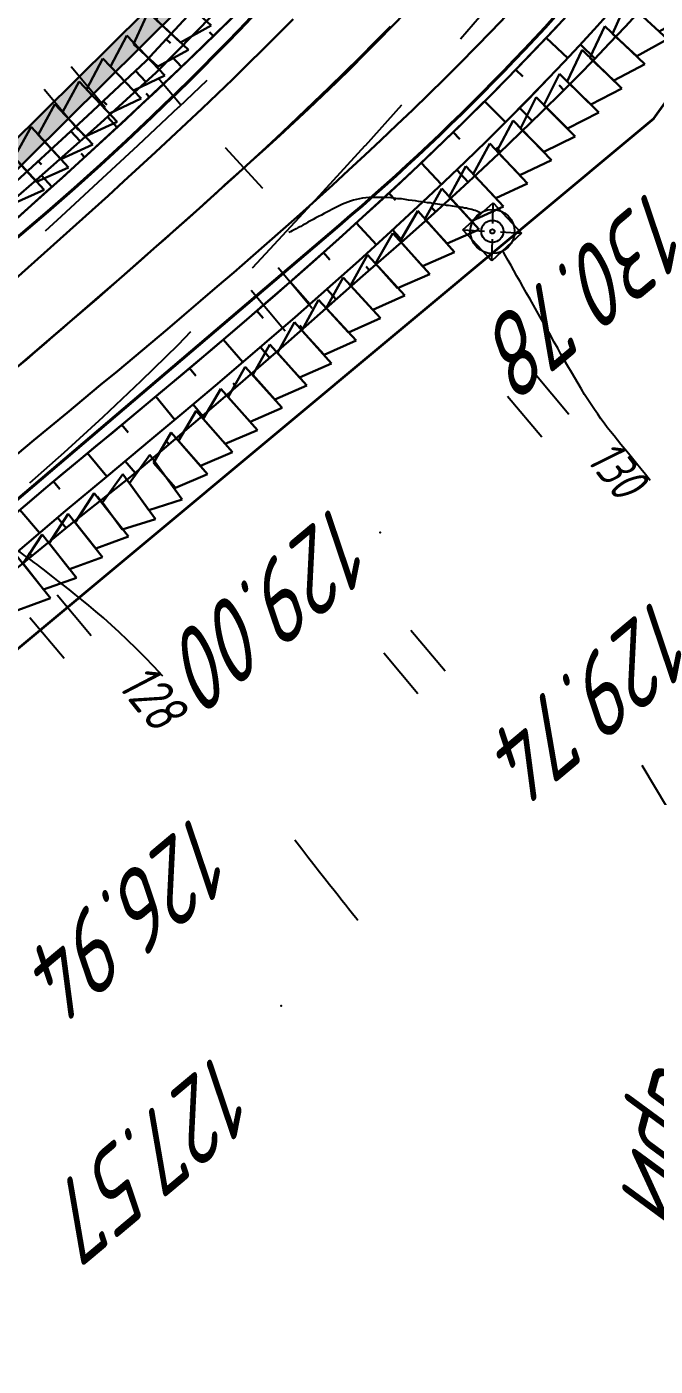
# Model space of a CAD drawing. Header units: millimetres. Extents: x -698 to 8131, y -704 to 4503.
# Drawn here: x 7952.9 to 7981.3, y -456.7 to -396.1 of the extents above; entities that cross this region are included whole.
import ezdxf

# ---------------------------------------------------------------- set-up
doc = ezdxf.new("R2010")
doc.units = ezdxf.units.MM
doc.linetypes.add('CONTI', pattern=[0])
for name, color, linetype, lineweight in [('10', 1, 'Continuous', 35), ('КОПИЯ_ОСЬ_13_ОТКОСЫ', 7, 'Continuous', 30), ('КОПИЯ_ОСЬ_ОТКОСЫ', 7, 'Continuous', 30), ('Огражд-перила', 1, 'ограждение2', 40), ('ОСЬ_ВЕРХ_ПОКРЫТИЯ_ГРАНИЦЫ_ПОЛОС', 7, 'Continuous', 30), ('ОСЬ_ВЕРХ_ПОКРЫТИЯ_ОСЬ', 1, 'Continuous', 30), ('Тротуар', 40, 'Continuous', 35)]:
    doc.layers.add(name, color=color, linetype=linetype, lineweight=lineweight)
for name, color, linetype in [('GOR_BDEFAULT', 212, 'CONTI'), ('PI_OTDEFAULT', 172, 'CONTI'), ('PI_TTDEFAULT', 5, 'CONTI'), ('PLN_O', 7, 'CONTI'), ('SIT_LDEFAULT', 7, 'CONTI'), ('USLZNDEFAULT', 7, 'CONTI'), ('канава', 7, 'Continuous'), ('ОСЬ_ВЕРХ_ПОКРЫТИЯ_ПИКЕТЫ', 1, 'Continuous'), ('разметка', 7, 'Continuous')]:
    doc.layers.add(name, color=color, linetype=linetype)
doc.layers.get('КОПИЯ_ОСЬ_ОТКОСЫ').off()
doc.styles.add('eskd', font='isocpeui.ttf', dxfattribs={"width": 1.2})
doc.styles.add('SHRFT', font='isocpeui.ttf', dxfattribs={"width": 3.5})
doc.linetypes.add('ограждение2', pattern='A,0.25,-0.1,[132,ltypeshp.shx,S=0.1,R=0,X=-0.1,Y=0],-0.1,1', length=1.45)

# ---------------------------------------------------------------- blocks, each defined once
blk = doc.blocks.new('BL_2011')
at = {"color": 0}
for p, q in [((0, 0), (0, 2.4)), ((1.6, 0), (1.6, 2.4))]:
    blk.add_line(p, q, dxfattribs=at)
blk = doc.blocks.new('BL_22')
at = {"color": 0}
for radius in [1, 0.5, 0.1]:
    blk.add_circle((0, 0), radius, dxfattribs=at)
blk = doc.blocks.new('6')
at = {"layer": 'канава', "color": 5, "linetype": 'Continuous', "lineweight": 30}
for p, q in [((-1.5, -1.25), (-1.5, 1.25)), ((0, 0.75), (-1.5, 1.25)), ((0, 0.75), (0, -0.75)), ((0, -0.75), (-1.5, -1.25))]:
    blk.add_line(p, q, dxfattribs=at)
blk = doc.blocks.new('*U54')
at = {"layer": 'КОПИЯ_ОСЬ_13_ОТКОСЫ'}
for points in [[(266.245, -653.094), (265.568, -653.84), (264.885, -654.58), (264.196, -655.315), (263.501, -656.045), (262.573, -657.002), (261.635, -657.951), (260.689, -658.89), (259.742, -659.815), (258.786, -660.732), (257.824, -661.641), (256.378, -662.982), (254.919, -664.309), (252.041, -666.856), (249.167, -669.33), (248.447, -669.941), (247.007, -671.155), (245.567, -672.36), (243.51, -674.071), (241.658, -675.606), (193.135, -717.03), (162.644, -742.92)], [(267.656, -652.968), (266.96, -653.719), (266.263, -654.458), (265.561, -655.191), (264.853, -655.919), (264.139, -656.64), (263.186, -657.586), (262.225, -658.522), (261.255, -659.449), (260.284, -660.36), (259.307, -661.263), (258.322, -662.158), (256.844, -663.475), (255.353, -664.778), (254.607, -665.421), (251.75, -667.958), (248.881, -670.44), (247.446, -671.663), (246.011, -672.877), (244.579, -674.083), (242.063, -676.08), (239.119, -678.485)], [(265.599, -655.152), (264.942, -654.519)], [(264.198, -656.58), (263.983, -656.366)], [(262.776, -657.987), (262.193, -657.389)], [(261.335, -659.373), (261.143, -659.171)], [(259.874, -660.74), (259.36, -660.184)], [(258.398, -662.089), (258.228, -661.901)], [(256.906, -663.421), (256.456, -662.911)], [(255.4, -664.737), (255.252, -664.566)], [(253.894, -666.054), (253.478, -665.585)], [(252.399, -667.382), (252.26, -667.225)], [(250.894, -668.699), (250.47, -668.209)], [(249.381, -670.007), (249.24, -669.844)], [(247.862, -671.308), (247.429, -670.8)], [(246.337, -672.602), (246.193, -672.432)], [(244.807, -673.891), (244.362, -673.362)], [(243.246, -675.141), (243.103, -674.96)], [(241.684, -676.39), (241.296, -675.914)], [(240.135, -677.655), (240.006, -677.497)]]:
    blk.add_lwpolyline(points, dxfattribs=at)
blk = doc.blocks.new('*U57')
at = {"layer": 'КОПИЯ_ОСЬ_13_ОТКОСЫ'}
for points in [[(279.252, -662.167), (276.655, -664.8), (273.974, -667.243), (271.244, -669.667), (269.864, -670.874), (268.476, -672.08), (266.476, -673.805), (264.66, -675.367), (215.653, -716.223), (165.16, -759.961)], [(278.076, -662.264), (276.186, -664.29), (273.552, -666.77), (270.867, -669.234), (269.508, -670.462), (268.14, -671.689), (266.764, -672.917), (264.343, -674.995), (261.433, -677.44), (246.075, -690.252), (230.647, -702.983), (215.275, -715.78), (199.992, -728.682)], [(277.114, -663.295), (277.307, -663.475)], [(275.721, -664.728), (276.189, -665.225)], [(274.265, -666.099), (274.421, -666.265)], [(272.8, -667.461), (273.217, -667.915)], [(271.326, -668.813), (271.465, -668.964)]]:
    blk.add_lwpolyline(points, dxfattribs=at)

msp = doc.modelspace()

# ---------------------------------------------------------------- hatches: boundary and pattern name
at = {"layer": 'Тротуар', "lineweight": 30, "ltscale": 7}
msp.add_hatch(color=256, dxfattribs=at).paths.add_polyline_path([(7979.639, -298.1), (7978.665, -298.325), (7983.589, -319.711), (7984.984, -331.282), (7984.279, -348.877), (7979.817, -365.583), (7965.964, -387.707), (7950.598, -402.987), (7894.383, -450.604), (7843.734, -494.517), (7844.701, -495.003), (7895.033, -451.364), (7951.274, -403.724), (7966.675, -388.456), (7980.744, -365.987), (7985.295, -348.95), (7985.986, -331.241), (7984.576, -319.538)])

# ---------------------------------------------------------------- linework, layer by layer
at = {"layer": '10'}
for points in [[(7777.275, -561.382), (7779.235, -563.922), (7804.995, -544.202), (7801.735, -540.062), (7827.925, -519.342), (7830.075, -522.142), (7880.365, -480.112), (7888.765, -477.362), (7981.265, -400.242), (7996.105, -379.532), (8005.275, -357.472), (8007.615, -334.042), (8006.055, -312.952), (7993.635, -264.502)], [(7801.735, -540.062), (7827.925, -519.342), (7830.075, -522.142), (7880.365, -480.112), (7888.765, -477.362), (7981.265, -400.242), (7996.105, -379.532), (8005.275, -357.472), (8007.615, -334.042), (8006.055, -312.952)]]:
    msp.add_lwpolyline(points, dxfattribs=at)
at = {"layer": 'GOR_BDEFAULT', "color": 212, "flags": 128}
for points, elevation in [([(7959.859, -399.62), (7959.819, -399.56), (7958.849, -398.41)], 130), ([(7973.449, -404.55), (7973.439, -404.53), (7973.389, -404.49), (7973.319, -404.46), (7973.259, -404.43), (7973.189, -404.4), (7973.119, -404.38), (7973.039, -404.36), (7972.959, -404.34), (7972.879, -404.32), (7972.799, -404.3), (7972.709, -404.29), (7972.619, -404.27), (7972.539, -404.26), (7972.449, -404.24), (7972.349, -404.23), (7972.259, -404.22), (7972.169, -404.21), (7972.079, -404.19), (7971.979, -404.18), (7971.889, -404.17), (7971.789, -404.15), (7971.689, -404.14), (7971.589, -404.13), (7971.489, -404.11), (7971.379, -404.1), (7971.259, -404.08), (7971.149, -404.06), (7971.029, -404.05), (7970.899, -404.03), (7970.769, -404.01), (7970.629, -403.99), (7970.489, -403.97), (7970.339, -403.95), (7970.179, -403.93), (7970.019, -403.9), (7969.859, -403.88), (7969.699, -403.87), (7969.529, -403.85), (7969.369, -403.83), (7969.199, -403.82), (7969.029, -403.81), (7968.869, -403.81), (7968.709, -403.81), (7968.549, -403.81), (7968.389, -403.82), (7968.239, -403.83), (7968.099, -403.85), (7967.959, -403.87), (7967.819, -403.9), (7967.689, -403.94), (7967.559, -403.98), (7967.429, -404.02), (7967.309, -404.07), (7967.189, -404.12), (7967.069, -404.17), (7966.949, -404.23), (7966.829, -404.29), (7966.709, -404.35), (7966.599, -404.41), (7966.479, -404.48), (7966.359, -404.54), (7966.239, -404.61), (7966.109, -404.67), (7965.989, -404.74), (7965.869, -404.81), (7965.749, -404.87), (7965.629, -404.93), (7965.519, -405), (7965.399, -405.06), (7965.299, -405.12), (7965.189, -405.17), (7965.089, -405.23), (7964.999, -405.28), (7964.909, -405.32), (7964.839, -405.36), (7964.759, -405.4)], 130), ([(7981.099, -416.61), (7980.889, -416.34), (7980.679, -416.09), (7980.489, -415.85), (7980.299, -415.62), (7980.119, -415.4), (7979.949, -415.19), (7979.779, -414.99), (7979.619, -414.79), (7979.469, -414.6), (7979.309, -414.4), (7979.159, -414.21), (7979.019, -414.02), (7978.869, -413.82), (7978.729, -413.61), (7978.579, -413.4), (7978.439, -413.18), (7978.289, -412.95), (7978.139, -412.72), (7977.989, -412.48), (7977.839, -412.23), (7977.689, -411.97), (7977.539, -411.71), (7977.379, -411.45), (7977.229, -411.18), (7977.069, -410.9), (7976.919, -410.63), (7976.759, -410.35), (7976.609, -410.07), (7976.449, -409.79), (7976.289, -409.51), (7976.129, -409.23), (7975.979, -408.96), (7975.819, -408.68), (7975.669, -408.41), (7975.509, -408.14), (7975.359, -407.87), (7975.219, -407.62), (7975.079, -407.37), (7974.939, -407.12), (7974.809, -406.89), (7974.679, -406.66), (7974.559, -406.45), (7974.449, -406.25), (7974.439, -406.22)], 130), ([(7959.069, -425.46), (7958.659, -425.02), (7958.259, -424.6), (7957.859, -424.21), (7957.469, -423.83), (7957.099, -423.48), (7956.739, -423.15), (7956.379, -422.83), (7956.039, -422.54), (7955.719, -422.26), (7955.409, -422.01), (7955.109, -421.77), (7954.829, -421.54), (7954.569, -421.34), (7954.319, -421.15), (7954.099, -420.97), (7953.889, -420.81), (7953.709, -420.67), (7953.539, -420.54), (7953.379, -420.42), (7953.249, -420.32), (7953.119, -420.22), (7953.009, -420.14), (7952.909, -420.07), (7952.819, -420), (7952.739, -419.95), (7952.669, -419.9), (7952.609, -419.86), (7952.549, -419.83), (7952.489, -419.8), (7952.439, -419.78), (7951.809, -419.8), (7951.049, -420.05), (7950.979, -420.07), (7950.899, -420.1), (7950.819, -420.12), (7950.729, -420.15), (7950.639, -420.18), (7950.549, -420.21), (7950.459, -420.24), (7950.369, -420.27), (7950.269, -420.3), (7950.169, -420.33), (7950.069, -420.36), (7949.979, -420.39), (7949.879, -420.42), (7949.779, -420.46), (7949.679, -420.49), (7949.579, -420.52), (7949.479, -420.55), (7949.389, -420.58), (7949.299, -420.6), (7949.199, -420.63), (7949.119, -420.66), (7949.029, -420.68), (7948.949, -420.71), (7948.869, -420.73), (7948.789, -420.75), (7948.719, -420.77), (7948.659, -420.79), (7948.599, -420.81), (7948.539, -420.83), (7948.489, -420.84)], 128), ([(7967.889, -436.52), (7967.799, -436.4), (7967.699, -436.28), (7967.579, -436.14), (7967.459, -435.98), (7967.319, -435.8), (7967.159, -435.61), (7966.989, -435.39), (7966.809, -435.16), (7966.599, -434.9), (7966.389, -434.63), (7966.149, -434.33), (7965.899, -434), (7965.629, -433.65), (7965.349, -433.28), (7965.039, -432.88)], 128)]:
    msp.add_lwpolyline(points, dxfattribs=dict(at, elevation=elevation))
at = {"layer": 'PI_TTDEFAULT', "color": 5}
for p in [(7968.899, -418.96, 128.998), (7964.419, -440.38, 127.572)]:
    msp.add_point(p, dxfattribs=at)
at = {"layer": 'SIT_LDEFAULT', "color": 7}
for p, q in [((7972.529, -396.64), (7973.389, -395.65)), ((7961.059, -398.52), (7959.779, -399.74)), ((7959.769, -399.73), (7957.929, -401.46)), ((7968.229, -401.46), (7969.879, -399.63)), ((7957.929, -401.46), (7956.129, -403.14)), ((7965.979, -403.91), (7968.219, -401.46)), ((7956.129, -403.14), (7954.469, -404.67)), ((7963.729, -406.34), (7965.979, -403.91)), ((7972.629, -405.27), (7974.009, -404.06)), ((7973.989, -404.99), (7974.009, -404.06)), ((7974.009, -404.06), (7975.289, -405.42)), ((7954.469, -404.67), (7953.739, -405.34)), ((7972.629, -405.27), (7973.609, -405.33)), ((7973.949, -406.68), (7972.629, -405.27)), ((7975.289, -405.42), (7973.949, -406.68)), ((7973.949, -406.68), (7973.979, -405.7)), ((7974.329, -405.37), (7975.289, -405.42)), ((7963.119, -406.99), (7963.729, -406.34)), ((7959.769, -410.46), (7960.329, -409.88)), ((7958.089, -412.1), (7959.769, -410.46)), ((7956.369, -413.73), (7958.089, -412.1)), ((7954.609, -415.34), (7956.369, -413.73)), ((7953.059, -416.72), (7954.609, -415.34)), ((7980.729, -429.49), (7981.879, -431.44))]:
    msp.add_line(p, q, dxfattribs=at)
at = {"layer": 'КОПИЯ_ОСЬ_13_ОТКОСЫ'}
for points in [[(7961.36, -395.521), (7958.763, -398.155), (7956.082, -400.598), (7953.352, -403.021), (7951.972, -404.228), (7950.584, -405.434), (7948.585, -407.159), (7946.768, -408.721), (7897.761, -449.578), (7847.268, -493.316)], [(7962.504, -395.382), (7959.852, -397.967), (7957.189, -400.471), (7954.493, -402.936), (7953.812, -403.549), (7952.444, -404.775), (7951.068, -405.998), (7949.088, -407.749), (7947.289, -409.332), (7847.91, -494.068)], [(7979.249, -395.468), (7978.572, -396.215), (7977.89, -396.955), (7977.2, -397.69), (7976.506, -398.419), (7975.577, -399.377), (7974.64, -400.325), (7973.694, -401.265), (7972.746, -402.19), (7971.791, -403.107), (7970.828, -404.016), (7969.383, -405.357), (7967.924, -406.683), (7965.046, -409.231), (7962.172, -411.705), (7961.451, -412.316), (7960.012, -413.53), (7958.571, -414.735), (7956.515, -416.446), (7954.662, -417.98), (7906.14, -459.405), (7875.649, -485.294)], [(7976.902, -396.062), (7976.219, -396.788), (7975.53, -397.509), (7974.61, -398.456), (7973.681, -399.395), (7972.742, -400.325), (7971.801, -401.241), (7970.853, -402.149), (7969.898, -403.05), (7967.009, -405.696), (7964.145, -408.226), (7961.279, -410.686), (7960.562, -411.295), (7959.124, -412.504), (7957.687, -413.704), (7955.63, -415.41), (7953.777, -416.942), (7854.399, -501.677)], [(7961.348, -396.508), (7961.177, -396.332)], [(7976.404, -396.592), (7977.374, -397.506)], [(7959.917, -397.904), (7959.466, -397.442)], [(7975.021, -398.036), (7975.339, -398.345)], [(7958.461, -399.275), (7958.313, -399.118)], [(7973.615, -399.46), (7974.561, -400.405)], [(7957.002, -400.643), (7956.561, -400.161)], [(7972.191, -400.863), (7972.501, -401.182)], [(7955.525, -401.992), (7955.379, -401.831)], [(7954.047, -403.339), (7953.579, -402.82)], [(7970.748, -402.248), (7971.671, -403.221)], [(7969.284, -403.611), (7969.586, -403.941)], [(7967.81, -404.962), (7968.724, -405.96)], [(7966.324, -406.301), (7966.622, -406.639)], [(7964.825, -407.625), (7965.718, -408.636)], [(7963.317, -408.938), (7963.61, -409.279)], [(7961.799, -410.24), (7962.681, -411.267)], [(7960.275, -411.536), (7960.566, -411.881)], [(7958.743, -412.821), (7959.613, -413.863)], [(7957.206, -414.102), (7957.495, -414.45)], [(7955.667, -415.379), (7956.537, -416.427)], [(7954.126, -416.653), (7954.415, -417.003)], [(7952.6, -417.946), (7953.485, -418.985)]]:
    msp.add_lwpolyline(points, dxfattribs=at)
at = {"layer": 'Огражд-перила', "ltscale": 7}
for points in [[(7881.136, 29.571), (7889.948, 4.19), (7913.256, -61.731), (7925.12, -95.22), (7937.408, -132.073), (7946.537, -161.278), (7955.856, -192.011), (7965.009, -223.892), (7972.59, -252.107), (7978.544, -275.139), (7983.125, -293.303, -0.012488), (7988.401, -318.577, -0.040689), (7989.791, -335.391, -0.039762), (7988.26, -351.613, -0.056014), (7982.03, -370.267, -0.095933), (7948.961, -408.5), (7922.95, -430.67), (7891.218, -457.71), (7857.753, -486.276), (7849.63, -493.217, -0.45951), (7841.641, -492.508, -1.674407)], [(7798.485, -548.992), (7834.793, -517.912), (7871.794, -486.263), (7884.846, -475.113), (7899.267, -462.818), (7917.674, -447.136), (7946.85, -422.271), (7967.041, -405.078, 0.05108), (7982.068, -389.374, 0.079886), (7995.072, -365.674, 0.04301), (7998.693, -351.865, -0.532002), (8006.062, -347.552), (8006.062, -347.552)]]:
    msp.add_lwpolyline(points, format="xyb", dxfattribs=at)
at = {"layer": 'ОСЬ_ВЕРХ_ПОКРЫТИЯ_ГРАНИЦЫ_ПОЛОС'}
for points in [[(7977.482, -395.435), (7976.785, -396.186), (7976.084, -396.93), (7975.378, -397.668), (7974.667, -398.399), (7973.951, -399.123), (7973.232, -399.841), (7972.509, -400.553), (7971.782, -401.259), (7971.052, -401.96), (7970.318, -402.655), (7969.582, -403.344), (7968.843, -404.029), (7968.101, -404.708), (7967.357, -405.383), (7966.611, -406.053), (7965.862, -406.719), (7965.113, -407.38), (7964.361, -408.038), (7963.608, -408.691), (7962.854, -409.342), (7962.099, -409.988), (7961.343, -410.632), (7960.587, -411.273), (7959.83, -411.911), (7959.073, -412.546), (7958.315, -413.18), (7957.558, -413.811), (7956.801, -414.44), (7956.044, -415.067), (7955.287, -415.693), (7954.532, -416.318), (7953.777, -416.942), (7953.018, -417.588), (7952.26, -418.235)], [(7974.614, -395.574), (7973.918, -396.3), (7973.217, -397.02), (7972.512, -397.734), (7971.803, -398.442), (7971.089, -399.145), (7970.372, -399.842), (7969.65, -400.533), (7968.925, -401.22), (7968.197, -401.901), (7967.466, -402.578), (7966.732, -403.25), (7965.995, -403.918), (7965.255, -404.582), (7964.514, -405.242), (7963.77, -405.898), (7963.024, -406.55), (7962.277, -407.199), (7961.528, -407.845), (7960.777, -408.488), (7960.026, -409.128), (7959.273, -409.765), (7958.519, -410.4), (7957.765, -411.033), (7957.01, -411.664), (7956.255, -412.293), (7955.5, -412.921), (7954.744, -413.547), (7953.989, -414.172), (7953.234, -414.796), (7952.479, -415.42)], [(7964.955, -395.753), (7964.28, -396.434), (7963.6, -397.111), (7962.916, -397.785), (7962.228, -398.456), (7961.535, -399.124), (7960.839, -399.789), (7960.139, -400.452), (7959.435, -401.113), (7958.728, -401.771), (7958.018, -402.427), (7957.305, -403.082), (7956.59, -403.734), (7955.871, -404.386), (7955.151, -405.035), (7954.428, -405.684), (7953.703, -406.332), (7952.976, -406.979), (7952.248, -407.625)], [(7952.248, -407.625), (7952.976, -406.979), (7953.703, -406.332), (7954.428, -405.684), (7955.151, -405.035), (7955.871, -404.386), (7956.59, -403.734), (7957.305, -403.082), (7958.018, -402.427), (7958.728, -401.771), (7959.435, -401.113), (7960.139, -400.452), (7960.839, -399.789), (7961.535, -399.124), (7962.228, -398.456), (7962.916, -397.785), (7963.6, -397.111), (7964.28, -396.434), (7964.955, -395.753)], [(7962.216, -395.668), (7961.539, -396.334), (7960.858, -396.998), (7960.173, -397.659), (7959.484, -398.318), (7958.79, -398.975), (7958.093, -399.63), (7957.391, -400.283), (7956.687, -400.935), (7955.979, -401.585), (7955.268, -402.234), (7954.554, -402.881), (7953.837, -403.528), (7953.117, -404.173), (7952.395, -404.818)]]:
    msp.add_lwpolyline(points, dxfattribs=at)
at = {"layer": 'ОСЬ_ВЕРХ_ПОКРЫТИЯ_ОСЬ'}
msp.add_lwpolyline([(7969.361, -396.083), (7968.674, -396.779), (7967.983, -397.471), (7967.287, -398.159), (7966.587, -398.842), (7965.883, -399.521), (7965.175, -400.197), (7964.464, -400.868), (7963.749, -401.536), (7963.031, -402.201), (7962.31, -402.862), (7961.586, -403.52), (7960.86, -404.175), (7960.131, -404.828), (7959.4, -405.478), (7958.667, -406.126), (7957.932, -406.771), (7957.195, -407.415), (7956.457, -408.057), (7954.976, -409.336), (7953.492, -410.61), (7950.516, -413.151), (7950.516, -413.151), (7809.284, -533.574)], dxfattribs=at)
at = {"layer": 'ОСЬ_ВЕРХ_ПОКРЫТИЯ_ПИКЕТЫ'}
msp.add_line((7961.885, -401.556), (7963.576, -403.398), dxfattribs=at)
at = {"layer": 'разметка', "lineweight": 30, "ltscale": 7}
msp.add_lwpolyline([(7993.777, -350.873, -0.102394), (7981.767, -380.992, -0.060709), (7963.031, -402.201, -0.010093), (7950.516, -413.151), (7912.469, -445.592), (7852.511, -496.716)], format="xyb", dxfattribs=at)
at = {"layer": 'Тротуар', "lineweight": 30, "ltscale": 7}
for points in [[(7843.734, -494.517), (7894.383, -450.604), (7950.598, -402.987), (7965.888, -387.828), (7979.817, -365.583), (7984.3, -348.8), (7984.984, -331.282), (7983.589, -319.711), (7978.665, -298.325)], [(7844.701, -495.003), (7895.033, -451.364), (7951.274, -403.724), (7966.675, -388.456), (7980.744, -365.987), (7985.295, -348.95), (7985.986, -331.241), (7984.576, -319.538), (7979.639, -298.1)]]:
    msp.add_lwpolyline(points, dxfattribs=at)

# ---------------------------------------------------------------- block references
at = {"layer": 'USLZNDEFAULT', "color": 7, "rotation": 40}
for name, p in [('BL_2011', (7955.239, -400.77)), ('BL_22', (7973.969, -405.35)), ('BL_2011', (7964.599, -409.86)), ('BL_2011', (7976.199, -414.66)), ('BL_2011', (7954.599, -424.66)), ('BL_2011', (7970.599, -426.26))]:
    msp.add_blockref(name, p, dxfattribs=at)
at = {"layer": 'КОПИЯ_ОСЬ_13_ОТКОСЫ'}
for name, p in [('*U57', (7682.108, 266.646)), ('*U54', (7713.005, 257.625))]:
    msp.add_blockref(name, p, dxfattribs=at)
at = {"layer": 'КОПИЯ_ОСЬ_ОТКОСЫ'}
for p, rotation in [((7959.313, -396.287), 227.0410248663738), ((7980.958, -395.807), 227.7487220821576), ((7979.945, -396.914), 227.2527047295485), ((7958.29, -397.385), 227.0410248663738), ((7978.92, -398.009), 226.3233094116317), ((7957.215, -398.431), 223.8328415973345), ((7977.881, -399.09), 225.8586446877374), ((7956.133, -399.47), 223.8328415973345), ((7955.045, -400.502), 223.0810576178858), ((7976.83, -400.16), 225.3542282908592), ((7953.949, -401.526), 223.0810576178858), ((7975.767, -401.219), 224.8081980172793), ((7974.694, -402.267), 223.7621807961384), ((7952.853, -402.55), 222.6535956246889), ((7951.75, -403.567), 222.6535956246889), ((7973.61, -403.304), 223.2944674930578), ((7972.516, -404.33), 222.8276447357449), ((7971.413, -405.347), 222.3028259739685), ((7970.303, -406.356), 221.7199584652123), ((7969.184, -407.354), 221.7199584652123), ((7968.06, -408.348), 222.6899961073072), ((7966.958, -409.365), 222.6899961073072), ((7965.855, -410.382), 222.6899961073072), ((7964.746, -411.392), 221.9545686620917), ((7963.631, -412.395), 221.9545686620917), ((7962.515, -413.398), 221.9545686620917), ((7961.393, -414.393), 221.5414873875169), ((7960.268, -415.385), 221.3379018452187), ((7959.141, -416.375), 221.1899617730024), ((7957.997, -417.343), 215.8525375520158), ((7956.781, -418.222), 215.8525375520158), ((7955.566, -419.102), 218.3119503992903), ((7954.389, -420.032), 218.3119503992903), ((7953.212, -420.962), 218.3119503992903), ((7952.038, -421.896), 218.7258622493906)]:
    msp.add_blockref('6', p, dxfattribs=dict(at, rotation=rotation))

# ---------------------------------------------------------------- texts
at = {"layer": 'GOR_BDEFAULT', "color": 212, "style": 'SHRFT', "width": 0.75}
for s, height, rotation, p in [('130', 1.7223, 307.80911, (7978.173, -415.676, 130)), ('128', 1.9136, 308.79716, (7956.969, -425.896, 128))]:
    msp.add_text(s, height=height, rotation=rotation, dxfattribs=at).set_placement(p)
at = {"layer": 'PI_OTDEFAULT', "color": 172, "style": 'eskd', "oblique": 10, "width": 0.8}
for s, p in [('130.78', (7981.425, -403.158, 130.5)), ('129.00', (7967.124, -417.434)), ('129.74', (7981.661, -421.652)), ('126.94', (7960.804, -431.453)), ('127.57', (7961.779, -442.27))]:
    msp.add_text(s, height=3.5, rotation=220, dxfattribs=at).set_placement(p)
at = {"layer": 'PLN_O', "style": 'eskd', "oblique": 10, "width": 0.8}
msp.add_text('ф.Гари ПС Гари', height=3.5, rotation=255, dxfattribs=at).set_placement((7987.051, -421.604))

doc.saveas('drawing.dxf')
